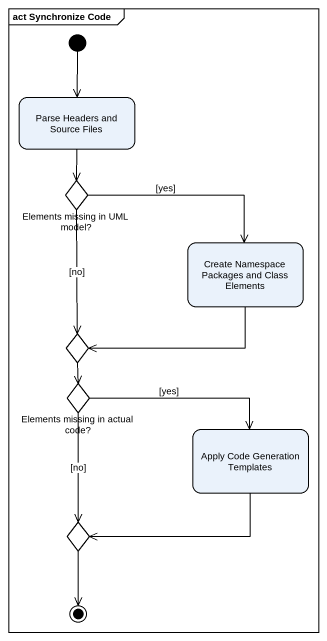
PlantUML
@startuml
mainframe act Synchronize Code
hide empty description
state "Parse Headers and Source Files" as Parse_Headers_and_Source
state "Elements missing in UML model?" as Elements_missing_in_UML <<choice>>
state "Create Namespace Packages and Class Elements" as Create_Namespace_Packages
state choice1 <<choice>>
state "Elements missing in actual code?" as Elements_missing_in_actual <<choice>>
state "Apply Code Generation Templates" as Apply_Code_Generation
state choice2 <<choice>>
[*] --> Parse_Headers_and_Source
Parse_Headers_and_Source --> Elements_missing_in_UML
Elements_missing_in_UML -right-> Create_Namespace_Packages : [yes]
Elements_missing_in_UML --> choice1 : [no]
Create_Namespace_Packages -left-> choice1
choice1 --> Elements_missing_in_actual
Elements_missing_in_actual -right-> Apply_Code_Generation : [yes]
Elements_missing_in_actual --> choice2 : [no]
Apply_Code_Generation -left-> choice2
choice2 --> [*]
@enduml
